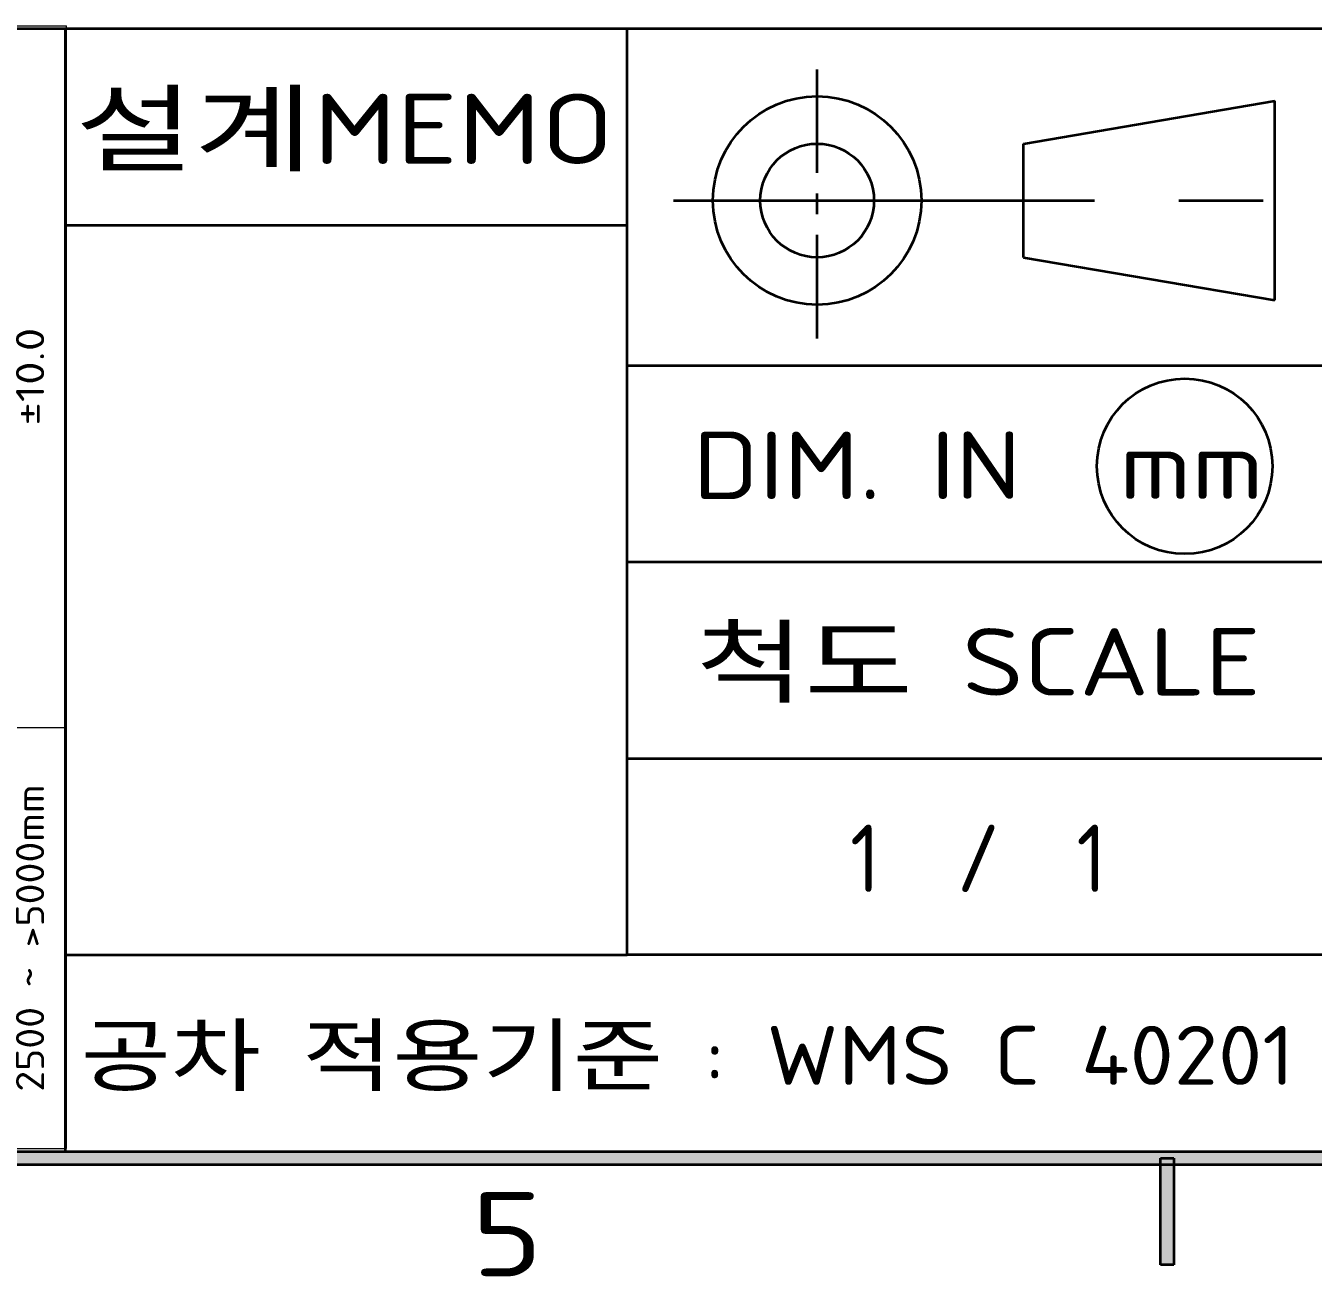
# Model space of a CAD drawing. Extents: x 23 to 417, y 3 to 294.
# Drawn here: x 229.34 to 275.2, y 5.79 to 50.34 of the extents above; entities that cross this region are included whole.
import ezdxf
from ezdxf.enums import TextEntityAlignment as Align

# ---------------------------------------------------------------- set-up
doc = ezdxf.new("R2010")
doc.units = 0
doc.linetypes.add('AXES', pattern=[24, 15, -3, 3, -3])
doc.layers.get('0').update_dxf_attribs({"lineweight": 13})
for name, color, linetype, lineweight in [('3', 7, 'Continuous', 13), ('4', 7, 'Continuous', 13), ('5', 7, 'Continuous', 13)]:
    doc.layers.add(name, color=color, linetype=linetype, lineweight=lineweight)
doc.styles.get("Standard").update_dxf_attribs({"font": 'isocp.shx'})

# ---------------------------------------------------------------- blocks, each defined once
blk = doc.blocks.new('BLOCK3262')
at = {"layer": '5', "color": 7, "lineweight": 13}
blk.add_text('설계MEMO', height=2.5, dxfattribs=at).set_placement((231.103, 45.418), (250.302, 45.418), align=Align.FIT)
blk = doc.blocks.new('BLOCK3270')
at = {"layer": '3', "color": 7, "lineweight": 13}
blk.add_text('5', height=3, dxfattribs=at).set_placement((245.223, 5.792), (247.761, 5.792), align=Align.FIT)
blk = doc.blocks.new('BLOCK3286')
at = {"layer": '5', "color": 7, "lineweight": 13}
blk.add_text('공차 적용기준 : WMS C 40201', height=2.1, dxfattribs=at).set_placement((231.296, 12.612), (274.535, 12.612), align=Align.FIT)
blk = doc.blocks.new('BLOCK3287')
at = {"layer": '5', "color": 7, "lineweight": 13}
blk.add_text('DIM. IN  mm', height=2.4, dxfattribs=at).set_placement((253.101, 33.481), (273.439, 33.481), align=Align.FIT)
blk = doc.blocks.new('BLOCK3288')
at = {"layer": '5', "color": 7, "lineweight": 13}
blk.add_text('척도 SCALE', height=2.4, dxfattribs=at).set_placement((253.208, 26.481), (273.331, 26.481), align=Align.FIT)
blk = doc.blocks.new('BLOCK3289')
at = {"layer": '5', "color": 7, "lineweight": 13}
blk.add_text('1  /  1', height=2.4, dxfattribs=at).set_placement((258.701, 19.481), (267.839, 19.481), align=Align.FIT)
blk = doc.blocks.new('BLOCK3359')
at = {"layer": '3', "color": 7, "lineweight": 5}
blk.add_solid([(29.763, 9.762), (30.237, 10.238), (410.237, 9.762), (409.763, 10.238)], dxfattribs=at)
blk = doc.blocks.new('BLOCK3372')
at = {"layer": '3', "color": 7, "lineweight": 5}
blk.add_solid([(269.763, 6.2), (270.237, 6.2), (269.763, 10), (270.237, 10)], dxfattribs=at)
blk = doc.blocks.new('BLOCK3455')
at = {"color": 7, "lineweight": 13}
for p, q in [((176.457, 10.341), (176.457, 50.341)), ((176.457, 50.341), (230.793, 50.341)), ((182.139, 10.341), (182.139, 50.341)), ((184.7, 10.341), (184.7, 50.341)), ((187.261, 10.341), (187.261, 50.341)), ((189.821, 10.341), (189.821, 50.341)), ((192.382, 10.341), (192.382, 50.341)), ((194.943, 10.341), (194.943, 50.341)), ((197.504, 10.341), (197.504, 50.341)), ((200.064, 10.341), (200.064, 50.341)), ((202.625, 10.341), (202.625, 50.341)), ((205.186, 10.341), (205.186, 50.341)), ((207.746, 10.341), (207.746, 50.341)), ((210.307, 10.341), (210.307, 50.341)), ((212.868, 10.341), (212.868, 50.341)), ((215.429, 10.341), (215.429, 50.341)), ((217.989, 10.341), (217.989, 50.341)), ((220.55, 10.341), (220.55, 50.341)), ((223.111, 10.341), (223.111, 50.341)), ((225.671, 10.341), (225.671, 50.341)), ((228.232, 10.341), (228.232, 50.341)), ((230.793, 10.341), (230.793, 50.341)), ((182.139, 37.841), (212.868, 37.841)), ((182.139, 25.341), (230.793, 25.341)), ((176.457, 10.341), (230.793, 10.341))]:
    blk.add_line(p, q, dxfattribs=at)
for s, height, p, p2 in [('MACHING', 1, (183.904, 40.793), (183.904, 47.389)), ('%%p0.1', 1, (186.465, 42.737), (186.465, 45.445)), ('%%p0.2', 1, (189.025, 42.737), (189.025, 45.445)), ('%%p0.3', 1, (191.586, 42.737), (191.586, 45.445)), ('%%p0.5', 1, (194.147, 42.737), (194.147, 45.445)), ('%%p0.8', 1, (196.708, 42.737), (196.708, 45.445)), ('%%p1.2', 1, (199.268, 42.737), (199.268, 45.445)), ('%%p2.0', 1, (201.829, 42.737), (201.829, 45.445)), ('%%p3.0', 1, (204.39, 42.737), (204.39, 45.445)), ('%%p5.0', 1, (206.95, 42.737), (206.95, 45.445)), ('%%p7.0', 1, (209.511, 42.737), (209.511, 45.445)), ('%%p9.0', 1, (212.072, 42.737), (212.072, 45.445)), ('GENERAL TOLERANCE', 1.5, (178.854, 18.638), (178.854, 42.044)), ('CASTING', 1, (214.632, 34.736), (214.632, 40.946)), ('%%p10.0', 1, (229.997, 36.098), (229.997, 39.584)), ('%%p2.0', 1, (217.193, 36.487), (217.193, 39.195)), ('%%p2.5', 1, (219.754, 36.487), (219.754, 39.195)), ('%%p3.5', 1, (222.315, 36.487), (222.315, 39.195)), ('%%p5.0', 1, (224.875, 36.487), (224.875, 39.195)), ('%%p7.0', 1, (227.436, 36.487), (227.436, 39.195)), ('(WMS-C-40201)', 1.5, (181.195, 22.715), (181.195, 37.967)), ('WELDING', 1, (183.904, 28.331), (183.904, 34.851)), ('%%p12.0', 1, (212.072, 29.848), (212.072, 33.334)), ('0.3', 1, (186.465, 30.92), (186.465, 32.862)), ('0.5', 1, (189.025, 30.92), (189.025, 32.862)), ('%%p0.8', 1, (191.586, 30.237), (191.586, 32.945)), ('%%p1.2', 1, (194.147, 30.237), (194.147, 32.945)), ('%%p2.0', 1, (196.708, 30.237), (196.708, 32.945)), ('%%p3.0', 1, (199.268, 30.237), (199.268, 32.945)), ('%%p4.0', 1, (201.829, 30.237), (201.829, 32.945)), ('%%p5.0', 1, (204.39, 30.237), (204.39, 32.945)), ('%%p7.0', 1, (206.95, 30.237), (206.95, 32.945)), ('%%p9.0', 1, (209.511, 30.237), (209.511, 32.945)), ('%%p', 1, (186.465, 30.32), (186.465, 30.92)), ('%%p', 1, (189.025, 30.32), (189.025, 30.92)), ('12500 ~ >22400mm', 1, (212.072, 11.589), (212.072, 24.093)), ('8000 ~ >12500mm', 1, (209.511, 11.977), (209.511, 23.705)), ('1000 ~ >2000mm', 1, (199.268, 12.366), (199.268, 23.316)), ('2000 ~ >4000mm', 1, (201.829, 12.366), (201.829, 23.316)), ('4000 ~ >5000mm', 1, (204.39, 12.366), (204.39, 23.316)), ('5000 ~ >8000mm', 1, (206.95, 12.366), (206.95, 23.316)), ('1250 ~ >2500mm', 1, (227.436, 12.366), (227.436, 23.316)), ('2500 ~ >5000mm', 1, (229.997, 12.366), (229.997, 23.316)), ('400 ~ >1000mm', 1, (196.708, 12.754), (196.708, 22.928)), ('630 ~ >1250mm', 1, (224.875, 12.754), (224.875, 22.928)), ('30 ~ >120mm', 1, (191.586, 13.531), (191.586, 22.151)), ('120 ~ >400mm', 1, (194.147, 13.143), (194.147, 22.54)), ('120 ~ >315mm', 1, (219.754, 13.143), (219.754, 22.54)), ('315 ~ >630mm', 1, (222.315, 13.143), (222.315, 22.54)), ('DIMENSION', 1, (183.904, 13.883), (183.904, 21.799)), ('DIMENSION', 1, (214.632, 13.883), (214.632, 21.799)), ('0.5 ~ >6mm', 1, (186.465, 14.114), (186.465, 21.568)), ('6 ~ >30mm', 1, (189.025, 14.308), (189.025, 21.374)), ('~ >120mm', 1, (217.193, 14.502), (217.193, 21.18))]:
    blk.add_text(s, height=height, rotation=90, dxfattribs=at).set_placement(p, p2, align=Align.FIT)

msp = doc.modelspace()

# ---------------------------------------------------------------- linework, layer by layer
at = {"color": 7, "lineweight": 35}
for p, q in [((30.2375, 50.2375), (409.7625, 50.2375)), ((230.7625, 10.2375), (230.7625, 50.2375)), ((250.7625, 17.2375), (250.7625, 50.2375)), ((230.7625, 43.2375), (250.7625, 43.2375)), ((250.7625, 38.2375), (337.7625, 38.2375)), ((250.7625, 31.2375), (337.7625, 31.2375)), ((250.7625, 24.2375), (275.7625, 24.2375)), ((230.7625, 17.2375), (250.7625, 17.2375)), ((315.7625, 17.2375), (250.7625, 17.2375))]:
    msp.add_line(p, q, dxfattribs=at)
msp.add_circle((270.621, 34.6469), 3.1245, dxfattribs=at)
at = {"layer": '3', "color": 7, "lineweight": 35, "ltscale": 0.22678}
for p, q in [((264.8837, 46.1398), (273.8259, 47.6642)), ((264.8837, 42.0898), (273.8259, 40.5654))]:
    msp.add_line(p, q, dxfattribs=at)
at = {"layer": '3', "color": 7, "lineweight": 35, "ltscale": 0.17747}
msp.add_line((273.8259, 40.5654), (273.8259, 47.6642), dxfattribs=at)
at = {"layer": '3', "color": 7, "lineweight": 35, "ltscale": 0.10125}
msp.add_line((264.8837, 42.0898), (264.8837, 46.1398), dxfattribs=at)
at = {"layer": '3', "color": 7, "lineweight": 35}
for p, q in [((30.2375, 10.2375), (409.7625, 10.2375)), ((410.2375, 9.7625), (29.7625, 9.7625))]:
    msp.add_line(p, q, dxfattribs=at)
at = {"layer": '3', "color": 7, "lineweight": 35, "ltscale": 0.095}
for p, q in [((269.7625, 6.2), (269.7625, 10)), ((270.2375, 10), (270.2375, 6.2))]:
    msp.add_line(p, q, dxfattribs=at)
at = {"layer": '3', "color": 7, "lineweight": 35, "ltscale": 0.011875}
for p, q in [((269.7625, 10), (270.2375, 10)), ((270.2375, 6.2), (269.7625, 6.2))]:
    msp.add_line(p, q, dxfattribs=at)
at = {"layer": '3', "color": 7, "lineweight": 35}
for radius in [3.7125, 2.025]:
    msp.add_circle((257.5297, 44.1148), radius, dxfattribs=at)
at = {"layer": '4', "color": 7, "linetype": 'AXES', "lineweight": 35, "ltscale": 0.245625}
msp.add_line((257.5297, 39.2023), (257.5297, 49.0273), dxfattribs=at)
at = {"layer": '4', "color": 7, "linetype": 'AXES', "lineweight": 35}
msp.add_line((252.4126, 44.1148), (274.6366, 44.1148), dxfattribs=at)

# ---------------------------------------------------------------- block references
at = {"lineweight": 0}
msp.add_blockref('BLOCK3455', (0, 0), dxfattribs=at)
at = {"layer": '3', "lineweight": 0}
for name in ['BLOCK3359', 'BLOCK3372', 'BLOCK3270']:
    msp.add_blockref(name, (0, 0), dxfattribs=at)
at = {"layer": '5', "lineweight": 0}
for name in ['BLOCK3262', 'BLOCK3287', 'BLOCK3288', 'BLOCK3289', 'BLOCK3286']:
    msp.add_blockref(name, (0, 0), dxfattribs=at)

doc.saveas('drawing.dxf')
